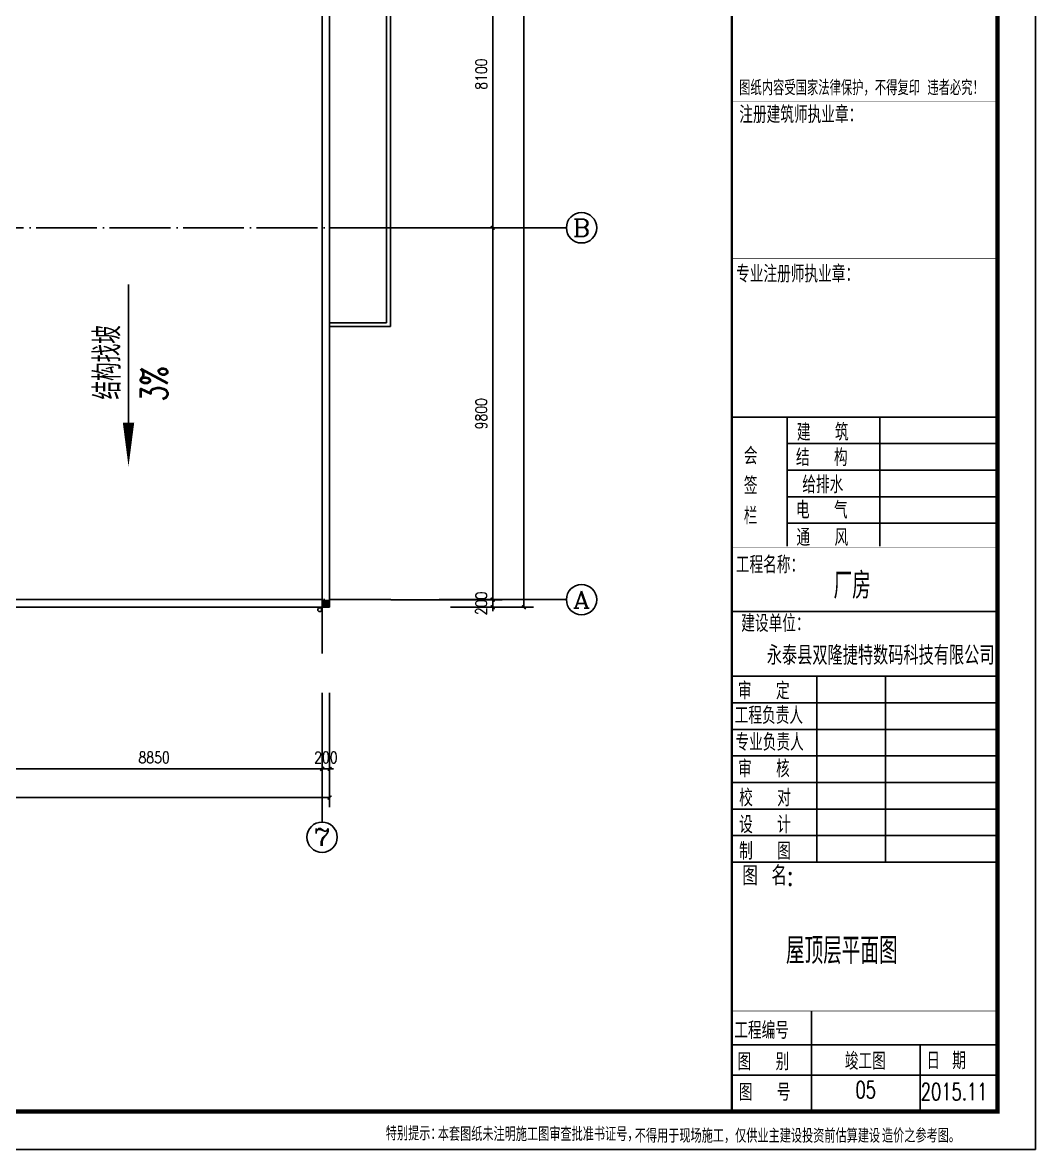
# Model space of a CAD drawing. Header units: millimetres. Extents: x 591771 to 1936534, y -622016 to 355666.
# Drawn here: x 652675 to 679360, y 34814 to 64514 of the extents above; entities that cross this region are included whole.
import ezdxf
from ezdxf.enums import TextEntityAlignment as Align

# ---------------------------------------------------------------- set-up
doc = ezdxf.new("R2010")
doc.units = ezdxf.units.MM
doc.header["$LTSCALE"] = 80
doc.linetypes.add('DOTE', pattern=[2.42, 2, -0.2, 0.02, -0.2])
for name, color, linetype in [('\\M+5BDA8-\\M+5B3DF\\M+5B4E7', 3, 'Continuous'), ('\\M+5BDA8-\\M+5C7BD-\\M+5D7A9', 31, 'Continuous'), ('\\M+5BDA8-\\M+5D6E1', 17, 'DOTE'), ('\\M+5BDA8-\\M+5D6E1-\\M+5B1EA\\M+5D7A2', 3, 'Continuous'), ('\\M+5C1A2\\M+5C3E6\\M+5CFDF\\M+5CCF51', 7, 'Continuous'), ('\\M+5C1A2\\M+5C3E6\\M+5CFDF\\M+5CCF55', 140, 'Continuous'), ('\\M+5C1A2\\M+5C3E6\\M+5CFF4\\M+5CCF53', 252, 'Continuous'), ('\\M+5CDBC\\M+5BFF2', 252, 'Continuous'), ('AXIS', 3, 'Continuous'), ('AXIS_TEXT', 7, 'Continuous'), ('HZ', 2, 'Continuous'), ('PUB_TEXT', 7, 'Continuous'), ('VPIPE-\\M+5D3EA\\M+5CBAE', 4, 'TG_Y')]:
    doc.layers.add(name, color=color, linetype=linetype)
doc.styles.add('_HZTXT', font='txt.shx', dxfattribs={"width": 0.8, "bigfont": 'hztxt.shx'})
doc.styles.add('A-AXIS-LABEL', font='COMPLEX', dxfattribs={"bigfont": 'GBCBIG'})
doc.styles.add('COMPLEX', font='COMPLEX')
doc.styles.add('DIM_FONT', font='SIMPLEX.shx', dxfattribs={"width": 0.8})
doc.styles.add('TG_LINETYPE', font='SIMPLEX', dxfattribs={"width": 0.75, "height": 2.5, "bigfont": 'HZTXT'})
doc.styles.add('TKZ', font='tssdeng.shx', dxfattribs={"width": 0.7, "bigfont": 'tssdchn.shx'})
doc.linetypes.add('TG_Y', pattern='A,2,-0.3,["Y",TG_LINETYPE,S=0.1,R=0,X=-0.23,Y=-0.15],0', length=2.3)
doc.dimstyles.new('DIMN', dxfattribs={"dimtxt": 300, "dimasz": 100, "dimexe": 250, "dimexo": 300, "dimgap": 150, "dimtad": 1, "dimdec": 0, "dimzin": 0, "dimdsep": 46, "dimtxsty": 'DIM_FONT', "dimblk": 'ARCHTICK', "dimcen": 0.09, "dimclrt": 7, "dimazin": 2, "dimtfac": 1, "dimtdec": 0, "dimtix": 1, "dimtmove": 2, "dimatfit": 3, "dimldrblk": 'ARCHTICK', "dimfxl": 0, "dimtolj": 1, "dimtzin": 0, "dimarcsym": 0})

# ---------------------------------------------------------------- blocks, each defined once
blk = doc.blocks.new('A$C158D6705')
at = {"layer": '\\M+5CDBC\\M+5BFF2', "color": 2, "style": 'TKZ', "width": 0.8}
blk.add_text('图纸内容受国家法律保护，不得复印 违者必究！', height=392.04, dxfattribs=at).set_placement((-47, 56))
blk = doc.blocks.new('_ArchTick')
at = {"color": 0, "linetype": 'ByBlock', "const_width": 0.4}
blk.add_lwpolyline([(-0.5, -0.5), (0.5, 0.5)], dxfattribs=at)
blk = doc.blocks.new('*D600')
at = {"layer": '\\M+5BDA8-\\M+5B3DF\\M+5B4E7', "color": 0, "lineweight": -2, "transparency": 16777216}
for p, q in [((606266, 46548), (606266, 43838)), ((660766, 46548), (660766, 43838)), ((606266, 44088), (660766, 44088))]:
    blk.add_line(p, q, dxfattribs=at)
at = {"layer": 'Defpoints', "color": 0, "transparency": 16777216}
for p in [(606266, 46848), (660766, 46848), (660766, 44088)]:
    blk.add_point(p, dxfattribs=at)
at = {"layer": '\\M+5BDA8-\\M+5B3DF\\M+5B4E7', "color": 0, "lineweight": -2, "transparency": 16777216, "xscale": 100, "yscale": 100, "zscale": 100}
for p, rotation in [((606266, 44088), 180.000091276984), ((660766, 44088), 9.127698400224817e-05)]:
    blk.add_blockref('_ArchTick', p, dxfattribs=dict(at, rotation=rotation))
at = {"layer": '\\M+5BDA8-\\M+5B3DF\\M+5B4E7', "color": 7, "transparency": 16777216, "insert": (633516, 44388), "char_height": 300, "attachment_point": 5, "rotation": 0.0001, "style": 'DIM_FONT'}
blk.add_mtext('\\A1;54500', dxfattribs=at)
blk = doc.blocks.new('*D603')
at = {"layer": '\\M+5BDA8-\\M+5B3DF\\M+5B4E7', "color": 0, "lineweight": -2, "transparency": 16777216}
for p, q in [((660566, 46848), (660566, 44595)), ((660766, 46848), (660766, 44595)), ((660566, 44845), (660466, 44845)), ((660566, 44845), (660766, 44845)), ((660766, 44845), (660866, 44845))]:
    blk.add_line(p, q, dxfattribs=at)
at = {"layer": 'Defpoints', "color": 0, "transparency": 16777216}
for p in [(660566, 47148), (660766, 47148), (660766, 44845)]:
    blk.add_point(p, dxfattribs=at)
at = {"layer": '\\M+5BDA8-\\M+5B3DF\\M+5B4E7', "color": 0, "lineweight": -2, "transparency": 16777216, "xscale": 100, "yscale": 100, "zscale": 100}
blk.add_blockref('_ArchTick', (660566, 44845), dxfattribs=at)
at = {"layer": '\\M+5BDA8-\\M+5B3DF\\M+5B4E7', "color": 0, "lineweight": -2, "transparency": 16777216, "xscale": 100, "yscale": 100, "zscale": 100, "rotation": 180}
blk.add_blockref('_ArchTick', (660766, 44845), dxfattribs=at)
at = {"layer": '\\M+5BDA8-\\M+5B3DF\\M+5B4E7', "color": 7, "transparency": 16777216, "insert": (660666, 45145), "char_height": 300, "attachment_point": 5, "style": 'DIM_FONT'}
blk.add_mtext('\\A1;200', dxfattribs=at)
blk = doc.blocks.new('*D607')
at = {"layer": '\\M+5BDA8-\\M+5B3DF\\M+5B4E7', "color": 0, "lineweight": -2, "transparency": 16777216}
for p, q in [((663948, 49304), (665311, 49304)), ((665061, 49304), (665061, 49404)), ((665061, 49104), (665061, 49304)), ((663948, 49104), (665311, 49104)), ((665061, 49104), (665061, 49004))]:
    blk.add_line(p, q, dxfattribs=at)
at = {"layer": 'Defpoints', "color": 0, "transparency": 16777216}
for p in [(663648, 49304), (665061, 49304), (663648, 49104)]:
    blk.add_point(p, dxfattribs=at)
at = {"layer": '\\M+5BDA8-\\M+5B3DF\\M+5B4E7', "color": 0, "lineweight": -2, "transparency": 16777216, "xscale": 100, "yscale": 100, "zscale": 100}
for p, rotation in [((665061, 49304), 270), ((665061, 49104), 90)]:
    blk.add_blockref('_ArchTick', p, dxfattribs=dict(at, rotation=rotation))
at = {"layer": '\\M+5BDA8-\\M+5B3DF\\M+5B4E7', "color": 7, "transparency": 16777216, "insert": (664761, 49204), "char_height": 300, "attachment_point": 5, "rotation": 90, "style": 'DIM_FONT'}
blk.add_mtext('\\A1;200', dxfattribs=at)
blk = doc.blocks.new('*D608')
at = {"layer": '\\M+5BDA8-\\M+5D6E1-\\M+5B1EA\\M+5D7A2', "color": 0, "lineweight": -2, "transparency": 16777216}
for p, q in [((664379, 83604), (666133, 83604)), ((665883, 49104), (665883, 83604)), ((664379, 49104), (666133, 49104))]:
    blk.add_line(p, q, dxfattribs=at)
at = {"layer": 'Defpoints', "color": 0, "transparency": 16777216}
for p in [(664079, 83604), (665883, 83604), (664079, 49104)]:
    blk.add_point(p, dxfattribs=at)
at = {"layer": '\\M+5BDA8-\\M+5D6E1-\\M+5B1EA\\M+5D7A2', "color": 0, "lineweight": -2, "transparency": 16777216, "xscale": 100, "yscale": 100, "zscale": 100}
for p, rotation in [((665883, 83604), 90), ((665883, 49104), 270)]:
    blk.add_blockref('_ArchTick', p, dxfattribs=dict(at, rotation=rotation))
at = {"layer": '\\M+5BDA8-\\M+5D6E1-\\M+5B1EA\\M+5D7A2', "color": 7, "transparency": 16777216, "insert": (665583, 66354), "char_height": 300, "attachment_point": 5, "rotation": 90, "style": 'DIM_FONT'}
blk.add_mtext('\\A1;34500', dxfattribs=at)
blk = doc.blocks.new('*D609')
at = {"layer": '\\M+5BDA8-\\M+5D6E1-\\M+5B1EA\\M+5D7A2', "color": 0, "lineweight": -2, "transparency": 16777216}
for p, q in [((662377, 59104), (665311, 59104)), ((665061, 49304), (665061, 59104)), ((662377, 49304), (665311, 49304))]:
    blk.add_line(p, q, dxfattribs=at)
at = {"layer": 'Defpoints', "color": 0, "transparency": 16777216}
for p in [(662077, 59104), (665061, 59104), (662077, 49304)]:
    blk.add_point(p, dxfattribs=at)
at = {"layer": '\\M+5BDA8-\\M+5D6E1-\\M+5B1EA\\M+5D7A2', "color": 0, "lineweight": -2, "transparency": 16777216, "xscale": 100, "yscale": 100, "zscale": 100}
for p, rotation in [((665061, 59104), 90), ((665061, 49304), 270)]:
    blk.add_blockref('_ArchTick', p, dxfattribs=dict(at, rotation=rotation))
at = {"layer": '\\M+5BDA8-\\M+5D6E1-\\M+5B1EA\\M+5D7A2', "color": 7, "transparency": 16777216, "insert": (664761, 54204), "char_height": 300, "attachment_point": 5, "rotation": 90, "style": 'DIM_FONT'}
blk.add_mtext('\\A1;9800', dxfattribs=at)
blk = doc.blocks.new('*D610')
at = {"layer": '\\M+5BDA8-\\M+5D6E1-\\M+5B1EA\\M+5D7A2', "color": 0, "lineweight": -2, "transparency": 16777216}
for p, q in [((662377, 67204), (665311, 67204)), ((665061, 59104), (665061, 67204)), ((662377, 59104), (665311, 59104))]:
    blk.add_line(p, q, dxfattribs=at)
at = {"layer": 'Defpoints', "color": 0, "transparency": 16777216}
for p in [(662077, 67204), (665061, 67204), (662077, 59104)]:
    blk.add_point(p, dxfattribs=at)
at = {"layer": '\\M+5BDA8-\\M+5D6E1-\\M+5B1EA\\M+5D7A2', "color": 0, "lineweight": -2, "transparency": 16777216, "xscale": 100, "yscale": 100, "zscale": 100}
for p, rotation in [((665061, 67204), 90), ((665061, 59104), 270)]:
    blk.add_blockref('_ArchTick', p, dxfattribs=dict(at, rotation=rotation))
at = {"layer": '\\M+5BDA8-\\M+5D6E1-\\M+5B1EA\\M+5D7A2', "color": 7, "transparency": 16777216, "insert": (664761, 63154), "char_height": 300, "attachment_point": 5, "rotation": 90, "style": 'DIM_FONT'}
blk.add_mtext('\\A1;8100', dxfattribs=at)
blk = doc.blocks.new('*D622')
at = {"layer": '\\M+5BDA8-\\M+5B3DF\\M+5B4E7', "color": 0, "lineweight": -2, "transparency": 16777216}
for p, q in [((651716, 46380), (651716, 44595)), ((660566, 46380), (660566, 44595)), ((651716, 44845), (660566, 44845))]:
    blk.add_line(p, q, dxfattribs=at)
at = {"layer": 'Defpoints', "color": 0, "transparency": 16777216}
for p in [(651716, 46680), (660566, 46680), (660566, 44845)]:
    blk.add_point(p, dxfattribs=at)
at = {"layer": '\\M+5BDA8-\\M+5B3DF\\M+5B4E7', "color": 0, "lineweight": -2, "transparency": 16777216, "xscale": 100, "yscale": 100, "zscale": 100, "rotation": 180}
blk.add_blockref('_ArchTick', (651716, 44845), dxfattribs=at)
at = {"layer": '\\M+5BDA8-\\M+5B3DF\\M+5B4E7', "color": 0, "lineweight": -2, "transparency": 16777216, "xscale": 100, "yscale": 100, "zscale": 100}
blk.add_blockref('_ArchTick', (660566, 44845), dxfattribs=at)
at = {"layer": '\\M+5BDA8-\\M+5B3DF\\M+5B4E7', "color": 7, "transparency": 16777216, "insert": (656141, 45145), "char_height": 300, "attachment_point": 5, "style": 'DIM_FONT'}
blk.add_mtext('\\A1;8850', dxfattribs=at)
blk = doc.blocks.new('_AXISO')
blk.add_circle((0, 0), 0.5)
at = {"layer": 'AXIS_TEXT', "style": 'COMPLEX'}
blk.add_attdef('A', text='', height=0.56, dxfattribs=at).set_placement((-0.25, -0.28), (0.25, -0.28), align=Align.FIT)

msp = doc.modelspace()

# ---------------------------------------------------------------- hatches: boundary and pattern name
at = {"layer": '\\M+5C1A2\\M+5C3E6\\M+5CFF4\\M+5CCF53'}
msp.add_hatch(color=256, dxfattribs=at).paths.add_polyline_path([(660566, 49103.8), (660766, 49103.8), (660766, 49303.8), (660566, 49303.8)])

# ---------------------------------------------------------------- linework, layer by layer
at = {"layer": '\\M+5BDA8-\\M+5C7BD-\\M+5D7A9'}
for p, q in [((660566, 67204.3), (660566, 59104.3)), ((660766, 67204.3), (660766, 59104.3)), ((660566, 59104.3), (660566, 55804.3)), ((660766, 59104.3), (660766, 55804.3)), ((660566, 49304.3), (660566, 55804.3)), ((660766, 49104.3), (660766, 55804.3)), ((651720, 49305.9), (660566, 49304.3)), ((651720, 49105.9), (660766, 49104.3))]:
    msp.add_line(p, q, dxfattribs=at)
at = {"layer": '\\M+5BDA8-\\M+5D6E1', "ltscale": 10}
for p, q in [((660566, 47886.6), (660566, 85758.8)), ((662377.4, 59104.3), (604149.1, 59104.3)), ((662377.4, 49304.3), (604149.1, 49304.3))]:
    msp.add_line(p, q, dxfattribs=at)
at = {"layer": '\\M+5BDA8-\\M+5D6E1-\\M+5B1EA\\M+5D7A2'}
for p, q in [((663647.6, 59104.3), (667002.1, 59104.3)), ((663647.6, 49304.3), (667002.1, 49304.3)), ((660566, 45784.7), (660566, 43442.9))]:
    msp.add_line(p, q, dxfattribs=at)
at = {"layer": '\\M+5C1A2\\M+5C3E6\\M+5CFDF\\M+5CCF51'}
for p, q in [((662366, 56504.3), (662366, 67204.3)), ((662266, 56604.3), (662266, 67104.3)), ((660766, 56604.3), (662266, 56604.3)), ((660766, 56504.3), (662366, 56504.3))]:
    msp.add_line(p, q, dxfattribs=at)
at = {"layer": '\\M+5C1A2\\M+5C3E6\\M+5CFDF\\M+5CCF55'}
msp.add_line((655466.7, 57611.1), (655466.7, 53969), dxfattribs=at)
msp.add_lwpolyline([(655466.7, 53969, 300, 0, 0), (655466.7, 52813.1, 0, 0, 0)], format="xyseb", dxfattribs=at)
at = {"layer": '\\M+5CDBC\\M+5BFF2', "color": 2}
for p, q in [((671359.7, 54115.9), (678359.9, 54115.9)), ((672822, 54115.9), (672822, 50711.4)), ((672822, 54115.9), (678359.9, 54115.9)), ((675263.8, 54115.9), (675263.8, 50711.4)), ((672822, 53415.9), (678359.9, 53415.9)), ((672822, 52715.9), (678359.9, 52715.9)), ((672822, 52015.9), (678359.9, 52015.9)), ((672822, 51315.9), (678359.9, 51315.9)), ((671359.7, 48989.5), (678359.9, 48989.5)), ((671359.7, 47284.8), (678359.9, 47284.8)), ((673601.5, 47284.8), (673601.5, 42384.8)), ((673601.5, 47284.8), (673601.5, 42384.8)), ((675409.1, 47284.8), (675409.1, 42384.8)), ((675409.1, 47284.8), (675409.1, 42384.8)), ((671359.7, 46584.8), (678359.9, 46584.8)), ((671359.7, 45884.8), (678359.9, 45884.8)), ((671359.7, 45184.8), (678359.9, 45184.8)), ((671359.7, 44484.8), (678359.9, 44484.8)), ((671359.7, 43784.8), (678359.9, 43784.8)), ((671359.7, 43084.8), (678359.9, 43084.8)), ((671359.7, 42384.8), (678359.9, 42384.8)), ((673463, 38460.9), (673463, 35814.3)), ((671359.7, 37573), (678359.9, 37573)), ((676319.9, 37573), (676319.9, 35814.3)), ((671359.7, 36768.8), (678359.9, 36768.8))]:
    msp.add_line(p, q, dxfattribs=at)
msp.add_lwpolyline([(595259.9, 34814.3), (679359.9, 34814.3), (679359.9, 94214.3), (595259.9, 94214.3)], close=True, dxfattribs=at)
at = {"layer": '\\M+5CDBC\\M+5BFF2', "color": 2, "const_width": 112.5}
msp.add_lwpolyline([(596260, 35814.3), (678359.9, 35814.3), (678359.9, 93214.3), (596260, 93214.3)], close=True, dxfattribs=at)
at = {"layer": '\\M+5CDBC\\M+5BFF2', "color": 2}
for points, const_width in [([(671359.7, 35814.3), (671359.7, 93214.3)], 56.2), ([(671359.7, 62433.3), (678359.9, 62433.3)], 11.2), ([(671359.7, 58290.1), (678359.9, 58290.1)], 11.2), ([(671359.7, 50677), (678359.9, 50677)], 11.2), ([(671359.7, 47284.8), (678359.9, 47284.8)], 11.2), ([(671359.7, 42384.8), (678359.9, 42384.8)], 15), ([(671359.7, 38460.9), (678359.9, 38460.9)], 15), ([(671359.7, 38460.9), (678359.9, 38460.9)], 15)]:
    msp.add_lwpolyline(points, dxfattribs=dict(at, const_width=const_width))
at = {"layer": 'VPIPE-\\M+5D3EA\\M+5CBAE', "linetype": 'Continuous'}
msp.add_circle((660503.1, 49040), 50, dxfattribs=at)

# ---------------------------------------------------------------- block references
at = {"layer": '\\M+5BDA8-\\M+5D6E1-\\M+5B1EA\\M+5D7A2'}
ref = msp.add_blockref('_AXISO', (667402.1, 59104.3), dxfattribs=dict(at, xscale=800, yscale=800, zscale=800))
ref.add_attrib('A', 'B', dxfattribs={"layer": 'AXIS_TEXT', "height": 452.5, "style": 'A-AXIS-LABEL', "width": 1.235294}).set_placement((667175.9, 58878), (667628.4, 58878), align=Align.FIT)
ref = msp.add_blockref('_AXISO', (667402.1, 49304.3), dxfattribs=dict(at, xscale=800, yscale=800, zscale=800))
ref.add_attrib('A', 'A', dxfattribs={"layer": 'AXIS_TEXT', "height": 452.5, "style": 'A-AXIS-LABEL', "width": 1.166667}).set_placement((667175.9, 49078), (667628.4, 49078), align=Align.FIT)
ref = msp.add_blockref('_AXISO', (660566, 43042.9), dxfattribs=dict(at, xscale=800, yscale=800, zscale=800))
ref.add_attrib('A', '7', dxfattribs={"layer": 'AXIS_TEXT', "height": 452.5, "style": 'A-AXIS-LABEL', "width": 1.5}).set_placement((660339.7, 42816.7), (660792.3, 42816.7), align=Align.FIT)
at = {"layer": 'AXIS', "color": 252}
msp.add_blockref('A$C158D6705', (671599.9, 62542.5), dxfattribs=at)

# ---------------------------------------------------------------- texts
at = {"color": 4, "style": '_HZTXT', "width": 0.7}
for s, height, p in [('厂房', 700, (674040.3, 49326.6)), ('05', 450, (674618.6, 36162.1)), ('2015.11', 450, (676338.9, 36112.2))]:
    msp.add_text(s, height=height, dxfattribs=at).set_placement(p)
at = {"layer": '\\M+5CDBC\\M+5BFF2', "color": 2, "style": '_HZTXT', "width": 0.8}
for s, height, p in [('注册建筑师执业章：', 450, (671557.2, 61863)), ('专业注册师执业章：', 450, (671473.8, 57664.1)), ('建  筑', 450, (673075.2, 53492.6)), ('会', 450, (671677, 52867.9)), ('结  构', 450, (673050.1, 52825.1)), ('签', 450, (671677, 52084.8)), ('给排水', 450, (673217.8, 52109.9)), ('栏', 450, (671677, 51285.2)), ('电  气', 450, (673050.1, 51440.1)), ('通  风', 450, (673064.4, 50717.6)), ('工程名称：', 450, (671465.4, 49999)), ('建设单位：', 450, (671609.4, 48451.7)), ('审  定 ', 450, (671521.8, 46676)), ('工程负责人', 450, (671437.3, 46027.3)), ('专业负责人', 450, (671456.2, 45321.9)), ('审  核', 450, (671525, 44622.5)), ('校  对 ', 450, (671554.2, 43855.8)), ('设  计 ', 450, (671554.2, 43148.9)), ('制  图 ', 450, (671554.2, 42451.4)), ('图 名:', 506.25, (671639.9, 41774.3)), ('工程编号', 450, (671426.1, 37727.9)), ('图  别', 450, (671513.3, 36902.7)), ('竣工图', 450, (674336.6, 36915.3)), ('日 期', 450, (676487.8, 36927.7)), ('图  号', 450, (671546.7, 36096.4))]:
    msp.add_text(s, height=height, dxfattribs=at).set_placement(p)
at = {"layer": 'HZ', "color": 1, "style": '_HZTXT', "width": 0.8}
for s, p in [('特别提示：', (662245.1, 35053.6)), ('本套图纸未注明施工图审查批准书证号，', (663614.7, 35035.5)), ('不得用于现场施工，仅供业主建设投资前估算建设', (668804.2, 34990.2)), ('造价之参考图。', (675316.2, 34994.2))]:
    msp.add_text(s, height=367.2, rotation=0.0025, dxfattribs=at).set_placement(p)
at = {"layer": 'PUB_TEXT', "lineweight": 25, "style": '_HZTXT', "width": 0.7}
for s, p in [('结构找坡', (655260.3, 54578.7)), ('3%%%', (656492.2, 54528.6))]:
    msp.add_text(s, height=700, rotation=90, dxfattribs=at).set_placement(p)
at = {"layer": 'PUB_TEXT', "style": '_HZTXT', "width": 0.8}
msp.add_text('永泰县双隆捷特数码科技有限公司', height=500, dxfattribs=at).set_placement((672282.4, 47586.5))
at = {"layer": 'PUB_TEXT', "lineweight": 25, "style": '_HZTXT', "width": 0.7}
msp.add_text('屋顶层平面图', height=700, dxfattribs=at).set_placement((672788.2, 39702.4))

# ---------------------------------------------------------------- dimensions: what is measured, and where the dimension line sits
at = {"layer": '\\M+5BDA8-\\M+5B3DF\\M+5B4E7'}
for p1, p2, distance, picture, middle in [((663647.6, 49104.2), (663647.6, 49304.3), -1413.7, '*D607', (664761.2, 49204.3)), ((660566, 47148.2), (660766, 47148.2), -2303.3, '*D603', (660666, 45144.9)), ((606265.6, 46848.1), (660766, 46848.2), -2759.9, '*D600', (633515.8, 44388.2)), ((651715.6, 46680.3), (660566, 46680.3), -1835.5, '*D622', (656140.8, 45144.9))]:
    dim = msp.add_aligned_dim(p1=p1, p2=p2, distance=distance, dimstyle='DIMN', dxfattribs=at)
    dim.commit()
    dim.dimension.update_dxf_attribs({"geometry": picture, "text_midpoint": middle})
at = {"layer": '\\M+5BDA8-\\M+5D6E1-\\M+5B1EA\\M+5D7A2'}
for p1, p2, distance, picture, middle in [((664078.9, 49104.2), (664078.9, 83604.3), -1804, '*D608', (665582.9, 66354.3)), ((662077.4, 59104.3), (662077.4, 67204.3), -2983.8, '*D610', (664761.2, 63154.3)), ((662077.4, 49304.3), (662077.4, 59104.3), -2983.8, '*D609', (664761.2, 54204.3))]:
    dim = msp.add_aligned_dim(p1=p1, p2=p2, distance=distance, dimstyle='DIMN', dxfattribs=at)
    dim.commit()
    dim.dimension.update_dxf_attribs({"geometry": picture, "text_midpoint": middle})

doc.saveas('drawing.dxf')
